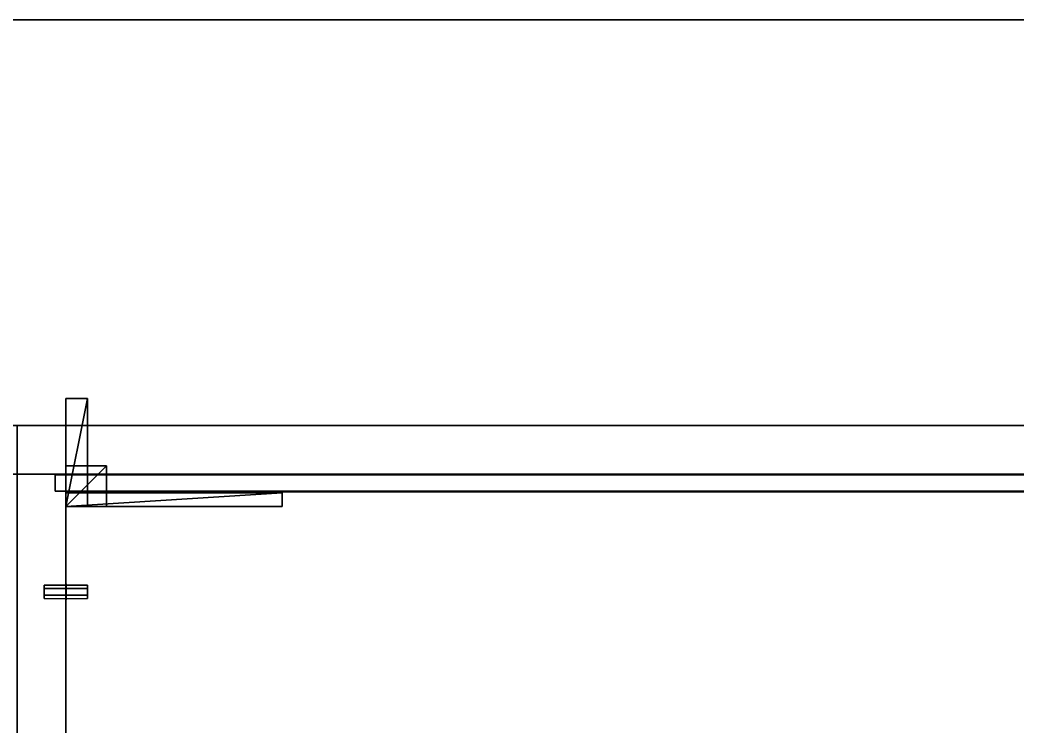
# Model space of a CAD drawing. Extents: x 0 to 3903, y -1756 to 0.
# Drawn here: x 1666 to 2035, y -279.3 to -18 of the extents above; entities that cross this region are included whole.
import ezdxf

# ---------------------------------------------------------------- set-up
doc = ezdxf.new("R2010")
doc.units = 0
for name, color, linetype in [('LAYER0', 7, 'CONTINUOUS'), ('LAYER1', 7, 'CONTINUOUS'), ('LAYER107', 7, 'CONTINUOUS'), ('LAYER109', 7, 'CONTINUOUS'), ('LAYER110', 7, 'CONTINUOUS'), ('LAYER111', 7, 'CONTINUOUS'), ('LAYER113', 254, 'CONTINUOUS'), ('LAYER148', 35, 'CONTINUOUS'), ('LAYER149', 35, 'CONTINUOUS'), ('LAYER151', 8, 'CONTINUOUS'), ('LAYER186', 7, 'CONTINUOUS'), ('LAYER188', 2, 'CONTINUOUS'), ('LAYER189', 7, 'CONTINUOUS'), ('LAYER190', 253, 'CONTINUOUS'), ('LAYER191', 253, 'CONTINUOUS'), ('LAYER192', 253, 'CONTINUOUS'), ('LAYER193', 253, 'CONTINUOUS'), ('LAYER194', 253, 'CONTINUOUS'), ('LAYER195', 253, 'CONTINUOUS'), ('LAYER204', 7, 'CONTINUOUS'), ('LAYER205', 7, 'CONTINUOUS'), ('LAYER206', 7, 'CONTINUOUS'), ('LAYER207', 7, 'CONTINUOUS'), ('LAYER208', 7, 'CONTINUOUS'), ('LAYER210', 254, 'CONTINUOUS'), ('LAYER213', 7, 'CONTINUOUS'), ('LAYER215', 254, 'CONTINUOUS'), ('LAYER89', 7, 'CONTINUOUS'), ('LAYER91', 2, 'CONTINUOUS'), ('LAYER92', 7, 'CONTINUOUS'), ('LAYER93', 253, 'CONTINUOUS'), ('LAYER94', 253, 'CONTINUOUS'), ('LAYER95', 253, 'CONTINUOUS'), ('LAYER96', 253, 'CONTINUOUS'), ('LAYER97', 253, 'CONTINUOUS'), ('LAYER98', 253, 'CONTINUOUS')]:
    doc.layers.add(name, color=color, linetype=linetype)

msp = doc.modelspace()

# ---------------------------------------------------------------- linework, layer by layer
at = {"layer": 'LAYER0', "invisible_edges": 1}
for points in [[(3902.994, -18.002), (0.0042, -1756.002), (0.0042, -18.002), (3902.994, -18.002)], [(0.0042, -1756.002), (3902.994, -18.002), (3902.994, -1756.002), (0.0042, -1756.002)], [(0.0042, -18.002, 5), (3902.994, -18.002), (0.0042, -18.002), (0.0042, -18.002, 5)], [(3902.994, -18.002), (0.0042, -18.002, 5), (3902.994, -18.002, 5), (3902.994, -18.002)], [(3902.994, -1756.002, 5), (0.0042, -18.002, 5), (0.0042, -1756.002, 5), (3902.994, -1756.002, 5)], [(0.0042, -18.002, 5), (3902.994, -1756.002, 5), (3902.994, -18.002, 5), (0.0042, -18.002, 5)]]:
    msp.add_3dface(points, dxfattribs=at)
at = {"layer": 'LAYER1'}
for points, invisible_edges in [([(150.0021, -168.0032, 5), (0.0021, -18.0032, 5), (3903.002, -18.0032, 5), (150.0021, -168.0032, 5)], 5), ([(0.0021, -18.0032, 2955), (3903.002, -18.0032, 5), (0.0021, -18.0032, 5), (0.0021, -18.0032, 2955)], 1), ([(3903.002, -18.0032, 5), (0.0021, -18.0032, 2955), (3903.002, -18.0032, 2955), (3903.002, -18.0032, 5)], 1), ([(150.0021, -168.0032, 5), (3903.002, -18.0032, 5), (3753.002, -168.0032, 5), (150.0021, -168.0032, 5)], 3), ([(150.0021, -168.0032, 2955), (3042.972, -168.0032, 1170), (3753.002, -168.0032, 2955), (150.0021, -168.0032, 2955)], 3), ([(150.0021, -168.0032, 2955), (666.0021, -168.0032, 1163), (3042.972, -168.0032, 1170), (150.0021, -168.0032, 2955)], 7), ([(150.0021, -168.0032, 5), (3162.972, -168.0032, 1090), (726.0021, -168.0032, 1083), (150.0021, -168.0032, 5)], 7), ([(3753.002, -168.0032, 5), (3162.972, -168.0032, 1090), (150.0021, -168.0032, 5), (3753.002, -168.0032, 5)], 3), ([(726.0021, -168.0032, 1163), (3042.972, -168.0032, 1170), (666.0021, -168.0032, 1163), (726.0021, -168.0032, 1163)], 3), ([(726.0021, -168.0032, 1163), (3042.972, -168.0032, 1090), (3042.972, -168.0032, 1170), (726.0021, -168.0032, 1163)], 5), ([(3042.972, -168.0032, 1090), (726.0021, -168.0032, 1083), (3162.972, -168.0032, 1090), (3042.972, -168.0032, 1090)], 3), ([(726.0021, -168.0032, 1083), (3042.972, -168.0032, 1090), (726.0021, -168.0032, 1163), (726.0021, -168.0032, 1083)], 3)]:
    msp.add_3dface(points, dxfattribs=dict(at, invisible_edges=invisible_edges))
at = {"layer": 'LAYER107', "invisible_edges": 1}
for points in [[(2387, -168, 205.5), (1683, -718, 205.5), (1683, -168, 205.5), (2387, -168, 205.5)], [(1683, -718, 205.5), (2387, -168, 205.5), (2387, -718, 205.5), (1683, -718, 205.5)], [(1683, -168, 223.5), (1683, -718, 205.5), (1683, -718, 223.5), (1683, -168, 223.5)], [(1683, -718, 205.5), (1683, -168, 223.5), (1683, -168, 205.5), (1683, -718, 205.5)], [(1683, -168, 223.5), (2387, -168, 205.5), (1683, -168, 205.5), (1683, -168, 223.5)], [(2387, -168, 205.5), (1683, -168, 223.5), (2387, -168, 223.5), (2387, -168, 205.5)], [(2387, -718, 223.5), (1683, -168, 223.5), (1683, -718, 223.5), (2387, -718, 223.5)], [(1683, -168, 223.5), (2387, -718, 223.5), (2387, -168, 223.5), (1683, -168, 223.5)]]:
    msp.add_3dface(points, dxfattribs=at)
at = {"layer": 'LAYER109', "invisible_edges": 1}
for points in [[(1679, -186.3, 219.5), (1679, -192.3, 884), (1679, -186.3, 884), (1679, -186.3, 219.5)], [(1679, -192.3, 884), (1679, -186.3, 219.5), (1679, -192.3, 219.5), (1679, -192.3, 884)], [(2391, -186.3, 884), (1679, -192.3, 884), (2391, -192.3, 884), (2391, -186.3, 884)], [(1679, -192.3, 884), (2391, -186.3, 884), (1679, -186.3, 884), (1679, -192.3, 884)], [(1679, -186.3, 219.5), (2391, -192.3, 219.5), (1679, -192.3, 219.5), (1679, -186.3, 219.5)], [(2391, -192.3, 219.5), (1679, -186.3, 219.5), (2391, -186.3, 219.5), (2391, -192.3, 219.5)], [(2391, -186.3, 884), (1679, -186.3, 219.5), (1679, -186.3, 884), (2391, -186.3, 884)], [(1679, -186.3, 219.5), (2391, -186.3, 884), (2391, -186.3, 219.5), (1679, -186.3, 219.5)], [(2391, -192.3, 219.5), (1679, -192.3, 884), (1679, -192.3, 219.5), (2391, -192.3, 219.5)], [(1679, -192.3, 884), (2391, -192.3, 219.5), (2391, -192.3, 884), (1679, -192.3, 884)]]:
    msp.add_3dface(points, dxfattribs=at)
at = {"layer": 'LAYER110', "invisible_edges": 1}
for points in [[(2387, -168, 884.5), (1683, -168, 764.5), (1683, -168, 884.5), (2387, -168, 884.5)], [(1683, -168, 764.5), (2387, -168, 884.5), (2387, -168, 764.5), (1683, -168, 764.5)], [(1683, -186, 884.5), (1683, -168, 764.5), (1683, -186, 764.5), (1683, -186, 884.5)], [(1683, -168, 764.5), (1683, -186, 884.5), (1683, -168, 884.5), (1683, -168, 764.5)], [(2387, -186, 764.5), (1683, -168, 764.5), (2387, -168, 764.5), (2387, -186, 764.5)], [(1683, -168, 764.5), (2387, -186, 764.5), (1683, -186, 764.5), (1683, -168, 764.5)], [(1683, -186, 884.5), (2387, -168, 884.5), (1683, -168, 884.5), (1683, -186, 884.5)], [(2387, -168, 884.5), (1683, -186, 884.5), (2387, -186, 884.5), (2387, -168, 884.5)], [(2387, -186, 764.5), (1683, -186, 884.5), (1683, -186, 764.5), (2387, -186, 764.5)], [(1683, -186, 884.5), (2387, -186, 764.5), (2387, -186, 884.5), (1683, -186, 884.5)]]:
    msp.add_3dface(points, dxfattribs=at)
at = {"layer": 'LAYER111', "invisible_edges": 1}
for points in [[(2387, -192.5999, 545), (1683, -697.9998, 545), (1683, -192.5999, 545), (2387, -192.5999, 545)], [(1683, -697.9998, 545), (2387, -192.5999, 545), (2387, -697.9998, 545), (1683, -697.9998, 545)], [(1683, -192.5999, 563), (1683, -697.9998, 545), (1683, -697.9998, 563), (1683, -192.5999, 563)], [(1683, -697.9998, 545), (1683, -192.5999, 563), (1683, -192.5999, 545), (1683, -697.9998, 545)], [(1683, -192.5999, 563), (2387, -192.5999, 545), (1683, -192.5999, 545), (1683, -192.5999, 563)], [(2387, -192.5999, 545), (1683, -192.5999, 563), (2387, -192.5999, 563), (2387, -192.5999, 545)], [(2387, -697.9998, 563), (1683, -192.5999, 563), (1683, -697.9998, 563), (2387, -697.9998, 563)], [(1683, -192.5999, 563), (2387, -697.9998, 563), (2387, -192.5999, 563), (1683, -192.5999, 563)]]:
    msp.add_3dface(points, dxfattribs=at)
at = {"layer": 'LAYER113'}
for points in [[(1675, -232.0999, 542.5), (1675, -227.0999, 542.5), (1675, -228.3499, 544.665), (1675, -230.8499, 544.665)], [(1675, -232.0999, 542.5), (1675, -230.8499, 540.3349), (1675, -228.3499, 540.3349), (1675, -227.0999, 542.5)], [(1682.95, -226.5999, 542.5), (1682.95, -232.5999, 542.5), (1682.95, -231.0999, 545.0981), (1682.95, -228.0999, 545.0981)], [(1682.95, -226.5999, 542.5), (1682.95, -232.5999, 542.5), (1682.95, -231.0999, 539.9019), (1682.95, -228.0999, 539.9019)], [(1683.05, -226.5999, 542.5), (1683.05, -232.5999, 542.5), (1683.05, -231.0999, 545.0981), (1683.05, -228.0999, 545.0981)], [(1683.05, -226.5999, 542.5), (1683.05, -232.5999, 542.5), (1683.05, -231.0999, 539.9019), (1683.05, -228.0999, 539.9019)], [(1691, -232.0999, 542.5), (1691, -227.0999, 542.5), (1691, -228.3499, 544.665), (1691, -230.8499, 544.665)], [(1691, -232.0999, 542.5), (1691, -230.8499, 540.3349), (1691, -228.3499, 540.3349), (1691, -227.0999, 542.5)]]:
    msp.add_3dface(points, dxfattribs=at)
at = {"layer": 'LAYER148'}
for points, invisible_edges in [([(2405, -168.001, 930), (155.0002, -168.001, 885), (155.0002, -168.001, 930), (2405, -168.001, 930)], 1), ([(155.0002, -168.001, 885), (2405, -168.001, 930), (2405, -168.001, 885), (155.0002, -168.001, 885)], 1), ([(2405, -168.001, 885), (870.0003, -232.001, 885), (155.0002, -168.001, 885), (2405, -168.001, 885)], 3), ([(155.0002, -168.001, 930), (240.0003, -232.001, 930), (2405, -168.001, 930), (155.0002, -168.001, 930)], 3), ([(870.0003, -232.001, 930), (2405, -168.001, 930), (240.0003, -232.001, 930), (870.0003, -232.001, 930)], 3), ([(870.0003, -232.001, 885), (2405, -168.001, 885), (2405, -738.001, 885), (870.0003, -232.001, 885)], 5), ([(2405, -168.001, 930), (870.0003, -232.001, 930), (2405, -738.001, 930), (2405, -168.001, 930)], 3), ([(870.0003, -232.001, 885), (2405, -738.001, 885), (870.0003, -692.001, 885), (870.0003, -232.001, 885)], 3), ([(2405, -738.001, 930), (870.0003, -232.001, 930), (870.0003, -692.001, 930), (2405, -738.001, 930)], 5)]:
    msp.add_3dface(points, dxfattribs=dict(at, invisible_edges=invisible_edges))
at = {"layer": 'LAYER149'}
for points, invisible_edges in [([(3753, -168.001, 930), (3735, -186.001, 930), (155, -168.001, 930), (3753, -168.001, 930)], 3), ([(155, -168.001, 930), (3735, -186.001, 930), (173, -186.001, 930), (155, -168.001, 930)], 5), ([(155, -168.001, 980), (3753, -168.001, 930), (155, -168.001, 930), (155, -168.001, 980)], 1), ([(3753, -168.001, 930), (155, -168.001, 980), (3753, -168.001, 980), (3753, -168.001, 930)], 1), ([(3735, -186.001, 980), (3753, -168.001, 980), (155, -168.001, 980), (3735, -186.001, 980)], 5), ([(3735, -186.001, 980), (155, -168.001, 980), (173, -186.001, 980), (3735, -186.001, 980)], 3), ([(3735, -186.001, 980), (173, -186.001, 930), (3735, -186.001, 930), (3735, -186.001, 980)], 1), ([(173, -186.001, 930), (3735, -186.001, 980), (173, -186.001, 980), (173, -186.001, 930)], 1)]:
    msp.add_3dface(points, dxfattribs=dict(at, invisible_edges=invisible_edges))
at = {"layer": 'LAYER151', "invisible_edges": 1}
for points in [[(3535, -168, 1605), (907.0002, -538, 1605), (907.0002, -168, 1605), (3535, -168, 1605)], [(907.0002, -538, 1605), (3535, -168, 1605), (3535, -538, 1605), (907.0002, -538, 1605)], [(907.0002, -168, 1623), (3535, -168, 1605), (907.0002, -168, 1605), (907.0002, -168, 1623)], [(3535, -168, 1605), (907.0002, -168, 1623), (3535, -168, 1623), (3535, -168, 1605)], [(3535, -538, 1623), (907.0002, -168, 1623), (907.0002, -538, 1623), (3535, -538, 1623)], [(907.0002, -168, 1623), (3535, -538, 1623), (3535, -168, 1623), (907.0002, -168, 1623)]]:
    msp.add_3dface(points, dxfattribs=at)
at = {"layer": 'LAYER186', "invisible_edges": 1}
for points in [[(1665, -168, 1623), (1683, -518, 1623), (1665, -518, 1623), (1665, -168, 1623)], [(1683, -518, 1623), (1665, -168, 1623), (1683, -168, 1623), (1683, -518, 1623)], [(1683, -168, 2487), (1665, -518, 2487), (1683, -518, 2487), (1683, -168, 2487)], [(1665, -518, 2487), (1683, -168, 2487), (1665, -168, 2487), (1665, -518, 2487)], [(1665, -168, 1623), (1683, -168, 2487), (1683, -168, 1623), (1665, -168, 1623)], [(1683, -168, 2487), (1665, -168, 1623), (1665, -168, 2487), (1683, -168, 2487)], [(1683, -168, 2487), (1683, -518, 1623), (1683, -168, 1623), (1683, -168, 2487)], [(1683, -518, 1623), (1683, -168, 2487), (1683, -518, 2487), (1683, -518, 1623)]]:
    msp.add_3dface(points, dxfattribs=at)
at = {"layer": 'LAYER188'}
for points in [[(1763, -198, 2456.5), (1763, -193, 2456.5), (1683, -198, 2456.5), (1763, -198, 2456.5)], [(1683, -198, 2456.5), (1763, -193, 2456.5), (1683, -193, 2456.5), (1683, -198, 2456.5)], [(1683, -198, 2456.5), (1683, -193, 2456.5), (1683, -198, 2433.5), (1683, -198, 2456.5)], [(1683, -198, 2433.5), (1683, -193, 2456.5), (1683, -193, 2433.5), (1683, -198, 2433.5)], [(1763, -198, 2433.5), (1683, -198, 2433.5), (1763, -193, 2433.5), (1763, -198, 2433.5)], [(1763, -193, 2433.5), (1683, -198, 2433.5), (1683, -193, 2433.5), (1763, -193, 2433.5)], [(1763, -193, 2433.5), (1683, -193, 2433.5), (1763, -193, 2456.5), (1763, -193, 2433.5)], [(1763, -193, 2456.5), (1683, -193, 2433.5), (1683, -193, 2456.5), (1763, -193, 2456.5)], [(1763, -198, 2433.5), (1763, -193, 2433.5), (1763, -198, 2456.5), (1763, -198, 2433.5)], [(1763, -198, 2456.5), (1763, -193, 2433.5), (1763, -193, 2456.5), (1763, -198, 2456.5)], [(1763, -198, 2456.5), (1683, -198, 2456.5), (1763, -198, 2433.5), (1763, -198, 2456.5)], [(1763, -198, 2433.5), (1683, -198, 2456.5), (1683, -198, 2433.5), (1763, -198, 2433.5)]]:
    msp.add_3dface(points, dxfattribs=at)
at = {"layer": 'LAYER189', "invisible_edges": 1}
for points in [[(1683, -193, 2456.5), (1763, -198, 2456.5), (1763, -193, 2456.5), (1683, -193, 2456.5)], [(1763, -198, 2456.5), (1683, -193, 2456.5), (1683, -198, 2456.5), (1763, -198, 2456.5)], [(1683, -198, 2433.5), (1763, -193, 2433.5), (1763, -198, 2433.5), (1683, -198, 2433.5)], [(1763, -193, 2433.5), (1683, -198, 2433.5), (1683, -193, 2433.5), (1763, -193, 2433.5)], [(1683, -193, 2456.5), (1683, -198, 2433.5), (1683, -198, 2456.5), (1683, -193, 2456.5)], [(1683, -198, 2433.5), (1683, -193, 2456.5), (1683, -193, 2433.5), (1683, -198, 2433.5)], [(1763, -193, 2433.5), (1683, -193, 2456.5), (1763, -193, 2456.5), (1763, -193, 2433.5)], [(1683, -193, 2456.5), (1763, -193, 2433.5), (1683, -193, 2433.5), (1683, -193, 2456.5)], [(1763, -193, 2433.5), (1763, -198, 2456.5), (1763, -198, 2433.5), (1763, -193, 2433.5)], [(1763, -198, 2456.5), (1763, -193, 2433.5), (1763, -193, 2456.5), (1763, -198, 2456.5)], [(1683, -198, 2433.5), (1763, -198, 2456.5), (1683, -198, 2456.5), (1683, -198, 2433.5)], [(1763, -198, 2456.5), (1683, -198, 2433.5), (1763, -198, 2433.5), (1763, -198, 2456.5)]]:
    msp.add_3dface(points, dxfattribs=at)
at = {"layer": 'LAYER190'}
for points in [[(1698, -198, 2456.5), (1698, -183, 2456.5), (1683, -198, 2456.5), (1698, -198, 2456.5)], [(1683, -198, 2456.5), (1698, -183, 2456.5), (1683, -183, 2456.5), (1683, -198, 2456.5)], [(1683, -198, 2456.5), (1683, -183, 2456.5), (1683, -198, 2441.5), (1683, -198, 2456.5)], [(1683, -198, 2441.5), (1683, -183, 2456.5), (1683, -183, 2441.5), (1683, -198, 2441.5)], [(1698, -198, 2441.5), (1683, -198, 2441.5), (1698, -183, 2441.5), (1698, -198, 2441.5)], [(1698, -183, 2441.5), (1683, -198, 2441.5), (1683, -183, 2441.5), (1698, -183, 2441.5)], [(1698, -183, 2441.5), (1683, -183, 2441.5), (1698, -183, 2456.5), (1698, -183, 2441.5)], [(1698, -183, 2456.5), (1683, -183, 2441.5), (1683, -183, 2456.5), (1698, -183, 2456.5)], [(1698, -198, 2441.5), (1698, -183, 2441.5), (1698, -198, 2456.5), (1698, -198, 2441.5)], [(1698, -198, 2456.5), (1698, -183, 2441.5), (1698, -183, 2456.5), (1698, -198, 2456.5)], [(1698, -198, 2456.5), (1683, -198, 2456.5), (1698, -198, 2441.5), (1698, -198, 2456.5)], [(1698, -198, 2441.5), (1683, -198, 2456.5), (1683, -198, 2441.5), (1698, -198, 2441.5)]]:
    msp.add_3dface(points, dxfattribs=at)
at = {"layer": 'LAYER191'}
for points in [[(1698, -198, 2456.5), (1698, -183, 2456.5), (1683, -198, 2456.5), (1698, -198, 2456.5)], [(1683, -198, 2456.5), (1698, -183, 2456.5), (1683, -183, 2456.5), (1683, -198, 2456.5)], [(1683, -198, 2456.5), (1683, -183, 2456.5), (1683, -198, 2441.5), (1683, -198, 2456.5)], [(1683, -198, 2441.5), (1683, -183, 2456.5), (1683, -183, 2441.5), (1683, -198, 2441.5)], [(1698, -198, 2441.5), (1683, -198, 2441.5), (1698, -183, 2441.5), (1698, -198, 2441.5)], [(1698, -183, 2441.5), (1683, -198, 2441.5), (1683, -183, 2441.5), (1698, -183, 2441.5)], [(1698, -183, 2441.5), (1683, -183, 2441.5), (1698, -183, 2456.5), (1698, -183, 2441.5)], [(1698, -183, 2456.5), (1683, -183, 2441.5), (1683, -183, 2456.5), (1698, -183, 2456.5)], [(1698, -198, 2441.5), (1698, -183, 2441.5), (1698, -198, 2456.5), (1698, -198, 2441.5)], [(1698, -198, 2456.5), (1698, -183, 2441.5), (1698, -183, 2456.5), (1698, -198, 2456.5)], [(1698, -198, 2456.5), (1683, -198, 2456.5), (1698, -198, 2441.5), (1698, -198, 2456.5)], [(1698, -198, 2441.5), (1683, -198, 2456.5), (1683, -198, 2441.5), (1698, -198, 2441.5)]]:
    msp.add_3dface(points, dxfattribs=at)
at = {"layer": 'LAYER192'}
for points in [[(1698, -198, 2456.5), (1698, -183, 2456.5), (1683, -198, 2456.5), (1698, -198, 2456.5)], [(1683, -198, 2456.5), (1698, -183, 2456.5), (1683, -183, 2456.5), (1683, -198, 2456.5)], [(1683, -198, 2456.5), (1683, -183, 2456.5), (1683, -198, 2441.5), (1683, -198, 2456.5)], [(1683, -198, 2441.5), (1683, -183, 2456.5), (1683, -183, 2441.5), (1683, -198, 2441.5)], [(1698, -198, 2441.5), (1683, -198, 2441.5), (1698, -183, 2441.5), (1698, -198, 2441.5)], [(1698, -183, 2441.5), (1683, -198, 2441.5), (1683, -183, 2441.5), (1698, -183, 2441.5)], [(1698, -183, 2441.5), (1683, -183, 2441.5), (1698, -183, 2456.5), (1698, -183, 2441.5)], [(1698, -183, 2456.5), (1683, -183, 2441.5), (1683, -183, 2456.5), (1698, -183, 2456.5)], [(1698, -198, 2441.5), (1698, -183, 2441.5), (1698, -198, 2456.5), (1698, -198, 2441.5)], [(1698, -198, 2456.5), (1698, -183, 2441.5), (1698, -183, 2456.5), (1698, -198, 2456.5)], [(1698, -198, 2456.5), (1683, -198, 2456.5), (1698, -198, 2441.5), (1698, -198, 2456.5)], [(1698, -198, 2441.5), (1683, -198, 2456.5), (1683, -198, 2441.5), (1698, -198, 2441.5)]]:
    msp.add_3dface(points, dxfattribs=at)
at = {"layer": 'LAYER193'}
for points in [[(1698, -198, 2456.5), (1698, -183, 2456.5), (1683, -198, 2456.5), (1698, -198, 2456.5)], [(1683, -198, 2456.5), (1698, -183, 2456.5), (1683, -183, 2456.5), (1683, -198, 2456.5)], [(1683, -198, 2456.5), (1683, -183, 2456.5), (1683, -198, 2441.5), (1683, -198, 2456.5)], [(1683, -198, 2441.5), (1683, -183, 2456.5), (1683, -183, 2441.5), (1683, -198, 2441.5)], [(1698, -198, 2441.5), (1683, -198, 2441.5), (1698, -183, 2441.5), (1698, -198, 2441.5)], [(1698, -183, 2441.5), (1683, -198, 2441.5), (1683, -183, 2441.5), (1698, -183, 2441.5)], [(1698, -183, 2441.5), (1683, -183, 2441.5), (1698, -183, 2456.5), (1698, -183, 2441.5)], [(1698, -183, 2456.5), (1683, -183, 2441.5), (1683, -183, 2456.5), (1698, -183, 2456.5)], [(1698, -198, 2441.5), (1698, -183, 2441.5), (1698, -198, 2456.5), (1698, -198, 2441.5)], [(1698, -198, 2456.5), (1698, -183, 2441.5), (1698, -183, 2456.5), (1698, -198, 2456.5)], [(1698, -198, 2456.5), (1683, -198, 2456.5), (1698, -198, 2441.5), (1698, -198, 2456.5)], [(1698, -198, 2441.5), (1683, -198, 2456.5), (1683, -198, 2441.5), (1698, -198, 2441.5)]]:
    msp.add_3dface(points, dxfattribs=at)
at = {"layer": 'LAYER194'}
for points in [[(1691, -198, 2456.5), (1691, -158, 2456.5), (1683, -198, 2456.5), (1691, -198, 2456.5)], [(1683, -198, 2456.5), (1691, -158, 2456.5), (1683, -158, 2456.5), (1683, -198, 2456.5)], [(1683, -198, 2456.5), (1683, -158, 2456.5), (1683, -198, 2448.5), (1683, -198, 2456.5)], [(1683, -198, 2448.5), (1683, -158, 2456.5), (1683, -158, 2448.5), (1683, -198, 2448.5)], [(1691, -198, 2448.5), (1683, -198, 2448.5), (1691, -158, 2448.5), (1691, -198, 2448.5)], [(1691, -158, 2448.5), (1683, -198, 2448.5), (1683, -158, 2448.5), (1691, -158, 2448.5)], [(1691, -158, 2448.5), (1683, -158, 2448.5), (1691, -158, 2456.5), (1691, -158, 2448.5)], [(1691, -158, 2456.5), (1683, -158, 2448.5), (1683, -158, 2456.5), (1691, -158, 2456.5)], [(1691, -198, 2448.5), (1691, -158, 2448.5), (1691, -198, 2456.5), (1691, -198, 2448.5)], [(1691, -198, 2456.5), (1691, -158, 2448.5), (1691, -158, 2456.5), (1691, -198, 2456.5)], [(1691, -198, 2456.5), (1683, -198, 2456.5), (1691, -198, 2448.5), (1691, -198, 2456.5)], [(1691, -198, 2448.5), (1683, -198, 2456.5), (1683, -198, 2448.5), (1691, -198, 2448.5)]]:
    msp.add_3dface(points, dxfattribs=at)
at = {"layer": 'LAYER195'}
for points in [[(1763, -198, 2456.5), (1763, -193, 2456.5), (1683, -198, 2456.5), (1763, -198, 2456.5)], [(1683, -198, 2456.5), (1763, -193, 2456.5), (1683, -193, 2456.5), (1683, -198, 2456.5)], [(1683, -198, 2456.5), (1683, -193, 2456.5), (1683, -198, 2440.5), (1683, -198, 2456.5)], [(1683, -198, 2440.5), (1683, -193, 2456.5), (1683, -193, 2440.5), (1683, -198, 2440.5)], [(1763, -198, 2440.5), (1683, -198, 2440.5), (1763, -193, 2440.5), (1763, -198, 2440.5)], [(1763, -193, 2440.5), (1683, -198, 2440.5), (1683, -193, 2440.5), (1763, -193, 2440.5)], [(1763, -193, 2440.5), (1683, -193, 2440.5), (1763, -193, 2456.5), (1763, -193, 2440.5)], [(1763, -193, 2456.5), (1683, -193, 2440.5), (1683, -193, 2456.5), (1763, -193, 2456.5)], [(1763, -198, 2440.5), (1763, -193, 2440.5), (1763, -198, 2456.5), (1763, -198, 2440.5)], [(1763, -198, 2456.5), (1763, -193, 2440.5), (1763, -193, 2456.5), (1763, -198, 2456.5)], [(1763, -198, 2456.5), (1683, -198, 2456.5), (1763, -198, 2440.5), (1763, -198, 2456.5)], [(1763, -198, 2440.5), (1683, -198, 2456.5), (1683, -198, 2440.5), (1763, -198, 2440.5)]]:
    msp.add_3dface(points, dxfattribs=at)
at = {"layer": 'LAYER204', "invisible_edges": 1}
for points in [[(2387, -168, 1624), (1683, -518, 1624), (1683, -168, 1624), (2387, -168, 1624)], [(1683, -518, 1624), (2387, -168, 1624), (2387, -518, 1624), (1683, -518, 1624)], [(1683, -168, 1642), (1683, -518, 1624), (1683, -518, 1642), (1683, -168, 1642)], [(1683, -518, 1624), (1683, -168, 1642), (1683, -168, 1624), (1683, -518, 1624)], [(1683, -168, 1642), (2387, -168, 1624), (1683, -168, 1624), (1683, -168, 1642)], [(2387, -168, 1624), (1683, -168, 1642), (2387, -168, 1642), (2387, -168, 1624)], [(2387, -518, 1642), (1683, -168, 1642), (1683, -518, 1642), (2387, -518, 1642)], [(1683, -168, 1642), (2387, -518, 1642), (2387, -168, 1642), (1683, -168, 1642)]]:
    msp.add_3dface(points, dxfattribs=at)
at = {"layer": 'LAYER205', "invisible_edges": 1}
for points in [[(1683, -168, 2486), (2387, -518, 2486), (2387, -168, 2486), (1683, -168, 2486)], [(2387, -518, 2486), (1683, -168, 2486), (1683, -518, 2486), (2387, -518, 2486)], [(1683, -168, 2486), (1683, -518, 2468), (1683, -518, 2486), (1683, -168, 2486)], [(1683, -518, 2468), (1683, -168, 2486), (1683, -168, 2468), (1683, -518, 2468)], [(2387, -168, 2468), (1683, -168, 2486), (2387, -168, 2486), (2387, -168, 2468)], [(1683, -168, 2486), (2387, -168, 2468), (1683, -168, 2468), (1683, -168, 2486)], [(1683, -518, 2468), (2387, -168, 2468), (2387, -518, 2468), (1683, -518, 2468)], [(2387, -168, 2468), (1683, -518, 2468), (1683, -168, 2468), (2387, -168, 2468)]]:
    msp.add_3dface(points, dxfattribs=at)
at = {"layer": 'LAYER206', "invisible_edges": 1}
for points in [[(1679, -186.3, 1638), (2391, -192.3, 1638), (1679, -192.3, 1638), (1679, -186.3, 1638)], [(2391, -192.3, 1638), (1679, -186.3, 1638), (2391, -186.3, 1638), (2391, -192.3, 1638)], [(1679, -192.3, 2472), (1679, -186.3, 1638), (1679, -192.3, 1638), (1679, -192.3, 2472)], [(1679, -186.3, 1638), (1679, -192.3, 2472), (1679, -186.3, 2472), (1679, -186.3, 1638)], [(2391, -186.3, 2472), (1679, -192.3, 2472), (2391, -192.3, 2472), (2391, -186.3, 2472)], [(1679, -192.3, 2472), (2391, -186.3, 2472), (1679, -186.3, 2472), (1679, -192.3, 2472)], [(1679, -186.3, 1638), (2391, -186.3, 2472), (2391, -186.3, 1638), (1679, -186.3, 1638)], [(2391, -186.3, 2472), (1679, -186.3, 1638), (1679, -186.3, 2472), (2391, -186.3, 2472)], [(1679, -192.3, 2472), (2391, -192.3, 1638), (2391, -192.3, 2472), (1679, -192.3, 2472)], [(2391, -192.3, 1638), (1679, -192.3, 2472), (1679, -192.3, 1638), (2391, -192.3, 1638)]]:
    msp.add_3dface(points, dxfattribs=at)
at = {"layer": 'LAYER207', "invisible_edges": 1}
for points in [[(2387, -168, 2468), (1683, -168, 2348), (1683, -168, 2468), (2387, -168, 2468)], [(1683, -168, 2348), (2387, -168, 2468), (2387, -168, 2348), (1683, -168, 2348)], [(1683, -186, 2468), (1683, -168, 2348), (1683, -186, 2348), (1683, -186, 2468)], [(1683, -168, 2348), (1683, -186, 2468), (1683, -168, 2468), (1683, -168, 2348)], [(2387, -186, 2348), (1683, -168, 2348), (2387, -168, 2348), (2387, -186, 2348)], [(1683, -168, 2348), (2387, -186, 2348), (1683, -186, 2348), (1683, -168, 2348)], [(1683, -186, 2468), (2387, -168, 2468), (1683, -168, 2468), (1683, -186, 2468)], [(2387, -168, 2468), (1683, -186, 2468), (2387, -186, 2468), (2387, -168, 2468)], [(2387, -186, 2348), (1683, -186, 2468), (1683, -186, 2348), (2387, -186, 2348)], [(1683, -186, 2468), (2387, -186, 2348), (2387, -186, 2468), (1683, -186, 2468)]]:
    msp.add_3dface(points, dxfattribs=at)
at = {"layer": 'LAYER208', "invisible_edges": 1}
for points in [[(2387, -192.5999, 1905.333), (1683, -497.9998, 1905.333), (1683, -192.5999, 1905.333), (2387, -192.5999, 1905.333)], [(1683, -497.9998, 1905.333), (2387, -192.5999, 1905.333), (2387, -497.9998, 1905.333), (1683, -497.9998, 1905.333)], [(1683, -192.5999, 1923.333), (1683, -497.9998, 1905.333), (1683, -497.9998, 1923.333), (1683, -192.5999, 1923.333)], [(1683, -497.9998, 1905.333), (1683, -192.5999, 1923.333), (1683, -192.5999, 1905.333), (1683, -497.9998, 1905.333)], [(1683, -192.5999, 1923.333), (2387, -192.5999, 1905.333), (1683, -192.5999, 1905.333), (1683, -192.5999, 1923.333)], [(2387, -192.5999, 1905.333), (1683, -192.5999, 1923.333), (2387, -192.5999, 1923.333), (2387, -192.5999, 1905.333)], [(2387, -497.9998, 1923.333), (1683, -192.5999, 1923.333), (1683, -497.9998, 1923.333), (2387, -497.9998, 1923.333)], [(1683, -192.5999, 1923.333), (2387, -497.9998, 1923.333), (2387, -192.5999, 1923.333), (1683, -192.5999, 1923.333)]]:
    msp.add_3dface(points, dxfattribs=at)
at = {"layer": 'LAYER210'}
for points in [[(1675, -232.0999, 1902.833), (1675, -227.0999, 1902.833), (1675, -228.3499, 1904.998), (1675, -230.8499, 1904.998)], [(1675, -232.0999, 1902.833), (1675, -230.8499, 1900.668), (1675, -228.3499, 1900.668), (1675, -227.0999, 1902.833)], [(1682.95, -226.5999, 1902.833), (1682.95, -232.5999, 1902.833), (1682.95, -231.0999, 1905.431), (1682.95, -228.0999, 1905.431)], [(1682.95, -226.5999, 1902.833), (1682.95, -232.5999, 1902.833), (1682.95, -231.0999, 1900.235), (1682.95, -228.0999, 1900.235)], [(1683.05, -226.5999, 1902.833), (1683.05, -232.5999, 1902.833), (1683.05, -231.0999, 1905.431), (1683.05, -228.0999, 1905.431)], [(1683.05, -226.5999, 1902.833), (1683.05, -232.5999, 1902.833), (1683.05, -231.0999, 1900.235), (1683.05, -228.0999, 1900.235)], [(1691, -232.0999, 1902.833), (1691, -227.0999, 1902.833), (1691, -228.3499, 1904.998), (1691, -230.8499, 1904.998)], [(1691, -232.0999, 1902.833), (1691, -230.8499, 1900.668), (1691, -228.3499, 1900.668), (1691, -227.0999, 1902.833)]]:
    msp.add_3dface(points, dxfattribs=at)
at = {"layer": 'LAYER213', "invisible_edges": 1}
for points in [[(2387, -192.5999, 2186.666), (1683, -497.9998, 2186.666), (1683, -192.5999, 2186.666), (2387, -192.5999, 2186.666)], [(1683, -497.9998, 2186.666), (2387, -192.5999, 2186.666), (2387, -497.9998, 2186.666), (1683, -497.9998, 2186.666)], [(1683, -192.5999, 2204.666), (1683, -497.9998, 2186.666), (1683, -497.9998, 2204.666), (1683, -192.5999, 2204.666)], [(1683, -497.9998, 2186.666), (1683, -192.5999, 2204.666), (1683, -192.5999, 2186.666), (1683, -497.9998, 2186.666)], [(1683, -192.5999, 2204.666), (2387, -192.5999, 2186.666), (1683, -192.5999, 2186.666), (1683, -192.5999, 2204.666)], [(2387, -192.5999, 2186.666), (1683, -192.5999, 2204.666), (2387, -192.5999, 2204.666), (2387, -192.5999, 2186.666)], [(2387, -497.9998, 2204.666), (1683, -192.5999, 2204.666), (1683, -497.9998, 2204.666), (2387, -497.9998, 2204.666)], [(1683, -192.5999, 2204.666), (2387, -497.9998, 2204.666), (2387, -192.5999, 2204.666), (1683, -192.5999, 2204.666)]]:
    msp.add_3dface(points, dxfattribs=at)
at = {"layer": 'LAYER215'}
for points in [[(1675, -232.0999, 2184.166), (1675, -227.0999, 2184.166), (1675, -228.3499, 2186.331), (1675, -230.8499, 2186.331)], [(1675, -232.0999, 2184.166), (1675, -230.8499, 2182.001), (1675, -228.3499, 2182.001), (1675, -227.0999, 2184.166)], [(1682.95, -226.5999, 2184.166), (1682.95, -232.5999, 2184.166), (1682.95, -231.0999, 2186.764), (1682.95, -228.0999, 2186.764)], [(1682.95, -226.5999, 2184.166), (1682.95, -232.5999, 2184.166), (1682.95, -231.0999, 2181.568), (1682.95, -228.0999, 2181.568)], [(1683.05, -226.5999, 2184.166), (1683.05, -232.5999, 2184.166), (1683.05, -231.0999, 2186.764), (1683.05, -228.0999, 2186.764)], [(1683.05, -226.5999, 2184.166), (1683.05, -232.5999, 2184.166), (1683.05, -231.0999, 2181.568), (1683.05, -228.0999, 2181.568)], [(1691, -232.0999, 2184.166), (1691, -227.0999, 2184.166), (1691, -228.3499, 2186.331), (1691, -230.8499, 2186.331)], [(1691, -232.0999, 2184.166), (1691, -230.8499, 2182.001), (1691, -228.3499, 2182.001), (1691, -227.0999, 2184.166)]]:
    msp.add_3dface(points, dxfattribs=at)
at = {"layer": 'LAYER89', "invisible_edges": 1}
for points in [[(1665, -168, 204.5), (1683, -718, 204.5), (1665, -718, 204.5), (1665, -168, 204.5)], [(1683, -718, 204.5), (1665, -168, 204.5), (1683, -168, 204.5), (1683, -718, 204.5)], [(1683, -168, 884.5), (1665, -718, 884.5), (1683, -718, 884.5), (1683, -168, 884.5)], [(1665, -718, 884.5), (1683, -168, 884.5), (1665, -168, 884.5), (1665, -718, 884.5)], [(1665, -168, 204.5), (1683, -168, 884.5), (1683, -168, 204.5), (1665, -168, 204.5)], [(1683, -168, 884.5), (1665, -168, 204.5), (1665, -168, 884.5), (1683, -168, 884.5)], [(1683, -168, 884.5), (1683, -718, 204.5), (1683, -168, 204.5), (1683, -168, 884.5)], [(1683, -718, 204.5), (1683, -168, 884.5), (1683, -718, 884.5), (1683, -718, 204.5)]]:
    msp.add_3dface(points, dxfattribs=at)
at = {"layer": 'LAYER91'}
for points in [[(1763, -198, 855), (1763, -193, 855), (1683, -198, 855), (1763, -198, 855)], [(1683, -198, 855), (1763, -193, 855), (1683, -193, 855), (1683, -198, 855)], [(1683, -198, 855), (1683, -193, 855), (1683, -198, 832), (1683, -198, 855)], [(1683, -198, 832), (1683, -193, 855), (1683, -193, 832), (1683, -198, 832)], [(1763, -198, 832), (1683, -198, 832), (1763, -193, 832), (1763, -198, 832)], [(1763, -193, 832), (1683, -198, 832), (1683, -193, 832), (1763, -193, 832)], [(1763, -193, 832), (1683, -193, 832), (1763, -193, 855), (1763, -193, 832)], [(1763, -193, 855), (1683, -193, 832), (1683, -193, 855), (1763, -193, 855)], [(1763, -198, 832), (1763, -193, 832), (1763, -198, 855), (1763, -198, 832)], [(1763, -198, 855), (1763, -193, 832), (1763, -193, 855), (1763, -198, 855)], [(1763, -198, 855), (1683, -198, 855), (1763, -198, 832), (1763, -198, 855)], [(1763, -198, 832), (1683, -198, 855), (1683, -198, 832), (1763, -198, 832)]]:
    msp.add_3dface(points, dxfattribs=at)
at = {"layer": 'LAYER92', "invisible_edges": 1}
for points in [[(1683, -193, 855), (1763, -198, 855), (1763, -193, 855), (1683, -193, 855)], [(1763, -198, 855), (1683, -193, 855), (1683, -198, 855), (1763, -198, 855)], [(1683, -198, 832), (1763, -193, 832), (1763, -198, 832), (1683, -198, 832)], [(1763, -193, 832), (1683, -198, 832), (1683, -193, 832), (1763, -193, 832)], [(1683, -193, 855), (1683, -198, 832), (1683, -198, 855), (1683, -193, 855)], [(1683, -198, 832), (1683, -193, 855), (1683, -193, 832), (1683, -198, 832)], [(1763, -193, 832), (1683, -193, 855), (1763, -193, 855), (1763, -193, 832)], [(1683, -193, 855), (1763, -193, 832), (1683, -193, 832), (1683, -193, 855)], [(1763, -193, 832), (1763, -198, 855), (1763, -198, 832), (1763, -193, 832)], [(1763, -198, 855), (1763, -193, 832), (1763, -193, 855), (1763, -198, 855)], [(1683, -198, 832), (1763, -198, 855), (1683, -198, 855), (1683, -198, 832)], [(1763, -198, 855), (1683, -198, 832), (1763, -198, 832), (1763, -198, 855)]]:
    msp.add_3dface(points, dxfattribs=at)
at = {"layer": 'LAYER93'}
for points in [[(1698, -198, 855), (1698, -183, 855), (1683, -198, 855), (1698, -198, 855)], [(1683, -198, 855), (1698, -183, 855), (1683, -183, 855), (1683, -198, 855)], [(1683, -198, 855), (1683, -183, 855), (1683, -198, 840), (1683, -198, 855)], [(1683, -198, 840), (1683, -183, 855), (1683, -183, 840), (1683, -198, 840)], [(1698, -198, 840), (1683, -198, 840), (1698, -183, 840), (1698, -198, 840)], [(1698, -183, 840), (1683, -198, 840), (1683, -183, 840), (1698, -183, 840)], [(1698, -183, 840), (1683, -183, 840), (1698, -183, 855), (1698, -183, 840)], [(1698, -183, 855), (1683, -183, 840), (1683, -183, 855), (1698, -183, 855)], [(1698, -198, 840), (1698, -183, 840), (1698, -198, 855), (1698, -198, 840)], [(1698, -198, 855), (1698, -183, 840), (1698, -183, 855), (1698, -198, 855)], [(1698, -198, 855), (1683, -198, 855), (1698, -198, 840), (1698, -198, 855)], [(1698, -198, 840), (1683, -198, 855), (1683, -198, 840), (1698, -198, 840)]]:
    msp.add_3dface(points, dxfattribs=at)
at = {"layer": 'LAYER94'}
for points in [[(1698, -198, 855), (1698, -183, 855), (1683, -198, 855), (1698, -198, 855)], [(1683, -198, 855), (1698, -183, 855), (1683, -183, 855), (1683, -198, 855)], [(1683, -198, 855), (1683, -183, 855), (1683, -198, 840), (1683, -198, 855)], [(1683, -198, 840), (1683, -183, 855), (1683, -183, 840), (1683, -198, 840)], [(1698, -198, 840), (1683, -198, 840), (1698, -183, 840), (1698, -198, 840)], [(1698, -183, 840), (1683, -198, 840), (1683, -183, 840), (1698, -183, 840)], [(1698, -183, 840), (1683, -183, 840), (1698, -183, 855), (1698, -183, 840)], [(1698, -183, 855), (1683, -183, 840), (1683, -183, 855), (1698, -183, 855)], [(1698, -198, 840), (1698, -183, 840), (1698, -198, 855), (1698, -198, 840)], [(1698, -198, 855), (1698, -183, 840), (1698, -183, 855), (1698, -198, 855)], [(1698, -198, 855), (1683, -198, 855), (1698, -198, 840), (1698, -198, 855)], [(1698, -198, 840), (1683, -198, 855), (1683, -198, 840), (1698, -198, 840)]]:
    msp.add_3dface(points, dxfattribs=at)
at = {"layer": 'LAYER95'}
for points in [[(1698, -198, 855), (1698, -183, 855), (1683, -198, 855), (1698, -198, 855)], [(1683, -198, 855), (1698, -183, 855), (1683, -183, 855), (1683, -198, 855)], [(1683, -198, 855), (1683, -183, 855), (1683, -198, 840), (1683, -198, 855)], [(1683, -198, 840), (1683, -183, 855), (1683, -183, 840), (1683, -198, 840)], [(1698, -198, 840), (1683, -198, 840), (1698, -183, 840), (1698, -198, 840)], [(1698, -183, 840), (1683, -198, 840), (1683, -183, 840), (1698, -183, 840)], [(1698, -183, 840), (1683, -183, 840), (1698, -183, 855), (1698, -183, 840)], [(1698, -183, 855), (1683, -183, 840), (1683, -183, 855), (1698, -183, 855)], [(1698, -198, 840), (1698, -183, 840), (1698, -198, 855), (1698, -198, 840)], [(1698, -198, 855), (1698, -183, 840), (1698, -183, 855), (1698, -198, 855)], [(1698, -198, 855), (1683, -198, 855), (1698, -198, 840), (1698, -198, 855)], [(1698, -198, 840), (1683, -198, 855), (1683, -198, 840), (1698, -198, 840)]]:
    msp.add_3dface(points, dxfattribs=at)
at = {"layer": 'LAYER96'}
for points in [[(1698, -198, 855), (1698, -183, 855), (1683, -198, 855), (1698, -198, 855)], [(1683, -198, 855), (1698, -183, 855), (1683, -183, 855), (1683, -198, 855)], [(1683, -198, 855), (1683, -183, 855), (1683, -198, 840), (1683, -198, 855)], [(1683, -198, 840), (1683, -183, 855), (1683, -183, 840), (1683, -198, 840)], [(1698, -198, 840), (1683, -198, 840), (1698, -183, 840), (1698, -198, 840)], [(1698, -183, 840), (1683, -198, 840), (1683, -183, 840), (1698, -183, 840)], [(1698, -183, 840), (1683, -183, 840), (1698, -183, 855), (1698, -183, 840)], [(1698, -183, 855), (1683, -183, 840), (1683, -183, 855), (1698, -183, 855)], [(1698, -198, 840), (1698, -183, 840), (1698, -198, 855), (1698, -198, 840)], [(1698, -198, 855), (1698, -183, 840), (1698, -183, 855), (1698, -198, 855)], [(1698, -198, 855), (1683, -198, 855), (1698, -198, 840), (1698, -198, 855)], [(1698, -198, 840), (1683, -198, 855), (1683, -198, 840), (1698, -198, 840)]]:
    msp.add_3dface(points, dxfattribs=at)
at = {"layer": 'LAYER97'}
for points in [[(1691, -198, 855), (1691, -158, 855), (1683, -198, 855), (1691, -198, 855)], [(1683, -198, 855), (1691, -158, 855), (1683, -158, 855), (1683, -198, 855)], [(1683, -198, 855), (1683, -158, 855), (1683, -198, 847), (1683, -198, 855)], [(1683, -198, 847), (1683, -158, 855), (1683, -158, 847), (1683, -198, 847)], [(1691, -198, 847), (1683, -198, 847), (1691, -158, 847), (1691, -198, 847)], [(1691, -158, 847), (1683, -198, 847), (1683, -158, 847), (1691, -158, 847)], [(1691, -158, 847), (1683, -158, 847), (1691, -158, 855), (1691, -158, 847)], [(1691, -158, 855), (1683, -158, 847), (1683, -158, 855), (1691, -158, 855)], [(1691, -198, 847), (1691, -158, 847), (1691, -198, 855), (1691, -198, 847)], [(1691, -198, 855), (1691, -158, 847), (1691, -158, 855), (1691, -198, 855)], [(1691, -198, 855), (1683, -198, 855), (1691, -198, 847), (1691, -198, 855)], [(1691, -198, 847), (1683, -198, 855), (1683, -198, 847), (1691, -198, 847)]]:
    msp.add_3dface(points, dxfattribs=at)
at = {"layer": 'LAYER98'}
for points in [[(1763, -198, 855), (1763, -193, 855), (1683, -198, 855), (1763, -198, 855)], [(1683, -198, 855), (1763, -193, 855), (1683, -193, 855), (1683, -198, 855)], [(1683, -198, 855), (1683, -193, 855), (1683, -198, 839), (1683, -198, 855)], [(1683, -198, 839), (1683, -193, 855), (1683, -193, 839), (1683, -198, 839)], [(1763, -198, 839), (1683, -198, 839), (1763, -193, 839), (1763, -198, 839)], [(1763, -193, 839), (1683, -198, 839), (1683, -193, 839), (1763, -193, 839)], [(1763, -193, 839), (1683, -193, 839), (1763, -193, 855), (1763, -193, 839)], [(1763, -193, 855), (1683, -193, 839), (1683, -193, 855), (1763, -193, 855)], [(1763, -198, 839), (1763, -193, 839), (1763, -198, 855), (1763, -198, 839)], [(1763, -198, 855), (1763, -193, 839), (1763, -193, 855), (1763, -198, 855)], [(1763, -198, 855), (1683, -198, 855), (1763, -198, 839), (1763, -198, 855)], [(1763, -198, 839), (1683, -198, 855), (1683, -198, 839), (1763, -198, 839)]]:
    msp.add_3dface(points, dxfattribs=at)

# ---------------------------------------------------------------- meshes
at = {"layer": 'LAYER1'}
mesh = msp.add_polymesh((5, 2), dxfattribs=at)
for k, corner in enumerate([(150.0001, -168.0002, 2955), (150.0001, -1606, 2955), (3752.999, -168.0002, 2955), (150.0001, -168.0002, 2955), (3752.999, -1606, 2955), (3752.999, -168.0002, 2955), (150, -1606, 2955), (3752.999, -1606, 2955), (0, -1756, 2955), (3902.999, -1756, 2955)]):
    mesh.set_mesh_vertex(divmod(k, 2), corner)
at = {"layer": 'LAYER113'}
mesh = msp.add_polymesh((2, 6), dxfattribs=dict(at, n_close=True))
for k, corner in enumerate([(1691, -232.0999, 542.5), (1691, -230.8499, 544.665), (1691, -228.3499, 544.665), (1691, -227.0999, 542.5), (1691, -228.3499, 540.3349), (1691, -230.8499, 540.3349), (1675, -232.0999, 542.5), (1675, -230.8499, 544.665), (1675, -228.3499, 544.665), (1675, -227.0999, 542.5), (1675, -228.3499, 540.3349), (1675, -230.8499, 540.3349)]):
    mesh.set_mesh_vertex(divmod(k, 6), corner)
mesh = msp.add_polymesh((2, 6), dxfattribs=dict(at, n_close=True))
for k, corner in enumerate([(1683.05, -232.5999, 542.5), (1683.05, -231.0999, 545.0981), (1683.05, -228.0999, 545.0981), (1683.05, -226.5999, 542.5), (1683.05, -228.0999, 539.9019), (1683.05, -231.0999, 539.9019), (1682.95, -232.5999, 542.5), (1682.95, -231.0999, 545.0981), (1682.95, -228.0999, 545.0981), (1682.95, -226.5999, 542.5), (1682.95, -228.0999, 539.9019), (1682.95, -231.0999, 539.9019)]):
    mesh.set_mesh_vertex(divmod(k, 6), corner)
at = {"layer": 'LAYER210'}
mesh = msp.add_polymesh((2, 6), dxfattribs=dict(at, n_close=True))
for k, corner in enumerate([(1691, -232.0999, 1902.833), (1691, -230.8499, 1904.998), (1691, -228.3499, 1904.998), (1691, -227.0999, 1902.833), (1691, -228.3499, 1900.668), (1691, -230.8499, 1900.668), (1675, -232.0999, 1902.833), (1675, -230.8499, 1904.998), (1675, -228.3499, 1904.998), (1675, -227.0999, 1902.833), (1675, -228.3499, 1900.668), (1675, -230.8499, 1900.668)]):
    mesh.set_mesh_vertex(divmod(k, 6), corner)
mesh = msp.add_polymesh((2, 6), dxfattribs=dict(at, n_close=True))
for k, corner in enumerate([(1683.05, -232.5999, 1902.833), (1683.05, -231.0999, 1905.431), (1683.05, -228.0999, 1905.431), (1683.05, -226.5999, 1902.833), (1683.05, -228.0999, 1900.235), (1683.05, -231.0999, 1900.235), (1682.95, -232.5999, 1902.833), (1682.95, -231.0999, 1905.431), (1682.95, -228.0999, 1905.431), (1682.95, -226.5999, 1902.833), (1682.95, -228.0999, 1900.235), (1682.95, -231.0999, 1900.235)]):
    mesh.set_mesh_vertex(divmod(k, 6), corner)
at = {"layer": 'LAYER215'}
mesh = msp.add_polymesh((2, 6), dxfattribs=dict(at, n_close=True))
for k, corner in enumerate([(1691, -232.0999, 2184.166), (1691, -230.8499, 2186.331), (1691, -228.3499, 2186.331), (1691, -227.0999, 2184.166), (1691, -228.3499, 2182.001), (1691, -230.8499, 2182.001), (1675, -232.0999, 2184.166), (1675, -230.8499, 2186.331), (1675, -228.3499, 2186.331), (1675, -227.0999, 2184.166), (1675, -228.3499, 2182.001), (1675, -230.8499, 2182.001)]):
    mesh.set_mesh_vertex(divmod(k, 6), corner)
mesh = msp.add_polymesh((2, 6), dxfattribs=dict(at, n_close=True))
for k, corner in enumerate([(1683.05, -232.5999, 2184.166), (1683.05, -231.0999, 2186.764), (1683.05, -228.0999, 2186.764), (1683.05, -226.5999, 2184.166), (1683.05, -228.0999, 2181.568), (1683.05, -231.0999, 2181.568), (1682.95, -232.5999, 2184.166), (1682.95, -231.0999, 2186.764), (1682.95, -228.0999, 2186.764), (1682.95, -226.5999, 2184.166), (1682.95, -228.0999, 2181.568), (1682.95, -231.0999, 2181.568)]):
    mesh.set_mesh_vertex(divmod(k, 6), corner)

doc.saveas('drawing.dxf')
